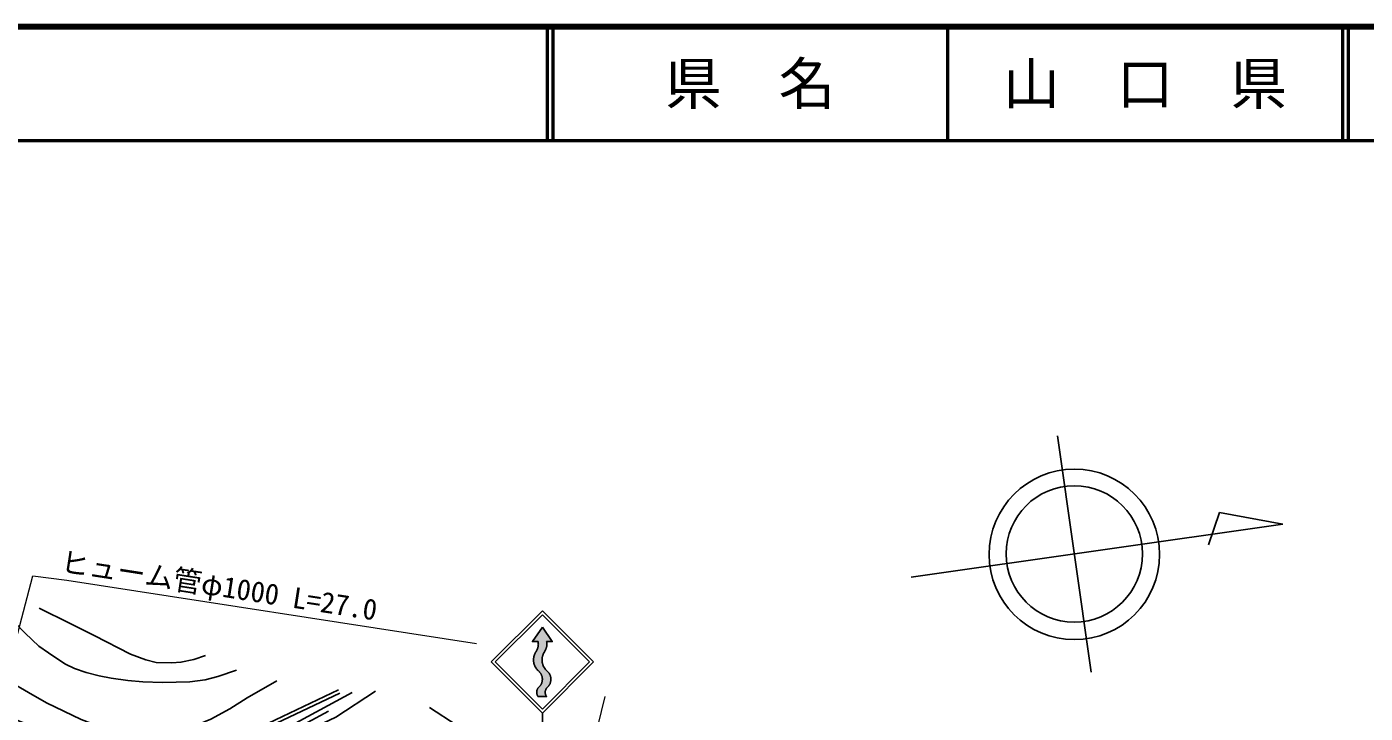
# Model space of a CAD drawing. Units: millimetres at full size, sheet at 1:1000; details may follow other scales. Extents: x 40000 to 680000, y 20000 to 380000.
# Drawn here: x 251960 to 369752, y 319612 to 380000 of the extents above; entities that cross this region are included whole.
import ezdxf
from ezdxf.enums import TextEntityAlignment as Align

# ---------------------------------------------------------------- set-up
doc = ezdxf.new("R2010")
doc.units = ezdxf.units.MM
doc.header["$LTSCALE"] = 1000
for name, color, linetype, lineweight in [('M-BGD', 7, 'Continuous', 25), ('M-BMK-SRVR', 3, 'Continuous', 25), ('M-STR-HTXT', 7, 'Continuous', 13), ('M-STR-STRC', 7, 'Continuous', 25), ('M-TTL', 2, 'Continuous', 140), ('M-TTL-LINE', 7, 'Continuous', 50)]:
    doc.layers.add(name, color=color, linetype=linetype, lineweight=lineweight)
doc.layers.add('M-TTL-TXT', color=7, linetype='Continuous')
doc.styles.add('ＭＳ ゴシック', font='')
doc.styles.get('ＭＳ ゴシック').set_extended_font_data('MS Gothic')

msp = doc.modelspace()

# ---------------------------------------------------------------- hatches: boundary and pattern name
at = {"layer": 'M-STR-STRC'}
msp.add_hatch(color=256, dxfattribs=at).paths.add_polyline_path([(297307, 324273), (297307, 324325), (297309, 324376), (297312, 324427), (297318, 324478), (297326, 324529), (297336, 324579), (297348, 324629), (297362, 324678), (297378, 324727), (297395, 324775), (297415, 324822), (297436, 324869), (297460, 324915), (297484, 324959), (297511, 325003), (297522, 325020), (297548, 325059), (297572, 325099), (297594, 325140), (297615, 325182), (297635, 325225), (297652, 325268), (297668, 325312), (297682, 325357), (297694, 325402), (297705, 325448), (297714, 325494), (297721, 325541), (297726, 325587), (297729, 325634), (297731, 325681), (297730, 325728), (297728, 325774), (297724, 325821), (297718, 325868), (297710, 325914), (297709, 325919), (298209, 325919), (297334, 327169), (296459, 325919), (296959, 325919), (296967, 325873), (296973, 325826), (296978, 325780), (296980, 325733), (296981, 325686), (296979, 325639), (296976, 325592), (296971, 325546), (296965, 325499), (296956, 325453), (296946, 325408), (296934, 325362), (296920, 325318), (296904, 325273), (296887, 325230), (296868, 325187), (296847, 325145), (296824, 325104), (296800, 325063), (296775, 325024), (296772, 325020), (296744, 324976), (296719, 324932), (296695, 324887), (296673, 324840), (296653, 324793), (296634, 324745), (296618, 324697), (296603, 324648), (296591, 324598), (296580, 324548), (296571, 324497), (296565, 324446), (296560, 324395), (296557, 324344), (296556, 324293), (296558, 324242), (296561, 324191), (296566, 324140), (296574, 324089), (296583, 324038), (296594, 323988), (296608, 323939), (296623, 323890), (296640, 323842), (296659, 323794), (296680, 323747), (296703, 323701), (296727, 323656), (296753, 323612), (296781, 323569), (296811, 323527), (296842, 323486), (296875, 323447), (296909, 323409), (296945, 323372), (296959, 323358), (296989, 323334), (297017, 323310), (297045, 323284), (297071, 323257), (297097, 323229), (297121, 323200), (297144, 323170), (297166, 323139), (297187, 323108), (297206, 323075), (297225, 323042), (297241, 323008), (297257, 322974), (297271, 322939), (297284, 322903), (297295, 322867), (297305, 322831), (297314, 322794), (297321, 322757), (297326, 322720), (297331, 322682), (297333, 322644), (297334, 322607), (297334, 322569), (297332, 322531), (297329, 322493), (297324, 322456), (297318, 322419), (297310, 322382), (297301, 322345), (297291, 322309), (297279, 322273), (297265, 322238), (297251, 322203), (297234, 322169), (297217, 322135), (297198, 322102), (297178, 322070), (297157, 322039), (297135, 322009), (297111, 321979), (297086, 321951), (297060, 321923), (297033, 321897), (297005, 321871), (296977, 321847), (296959, 321833), (296945, 321812), (296931, 321791), (296918, 321769), (296906, 321746), (296895, 321724), (296885, 321700), (296876, 321676), (296867, 321652), (296860, 321628), (296854, 321603), (296848, 321578), (296844, 321553), (296840, 321528), (296838, 321503), (296836, 321477), (296836, 321452), (296836, 321426), (296838, 321401), (296840, 321375), (296844, 321350), (296848, 321325), (296854, 321300), (296860, 321276), (296868, 321251), (296876, 321227), (296885, 321203), (296896, 321180), (296907, 321157), (296919, 321135), (296932, 321113), (296945, 321091), (296959, 321071), (297709, 321071), (297695, 321091), (297682, 321111), (297669, 321132), (297657, 321153), (297646, 321175), (297636, 321197), (297627, 321219), (297619, 321242), (297611, 321265), (297605, 321288), (297599, 321312), (297594, 321336), (297591, 321360), (297588, 321384), (297586, 321408), (297585, 321432), (297585, 321456), (297586, 321481), (297588, 321505), (297591, 321529), (297595, 321553), (297600, 321577), (297605, 321600), (297612, 321624), (297620, 321647), (297628, 321669), (297637, 321692), (297647, 321714), (297659, 321735), (297670, 321757), (297683, 321777), (297697, 321797), (297710, 321815), (297740, 321840), (297768, 321865), (297796, 321892), (297823, 321920), (297849, 321948), (297873, 321978), (297896, 322009), (297918, 322040), (297939, 322073), (297959, 322106), (297977, 322140), (297994, 322175), (298009, 322210), (298023, 322246), (298036, 322282), (298047, 322319), (298057, 322356), (298065, 322394), (298072, 322432), (298077, 322470), (298081, 322508), (298084, 322547), (298084, 322585), (298084, 322624), (298081, 322662), (298078, 322701), (298073, 322739), (298066, 322777), (298058, 322815), (298048, 322852), (298037, 322889), (298024, 322925), (298010, 322961), (297995, 322996), (297978, 323031), (297960, 323065), (297940, 323098), (297920, 323131), (297898, 323162), (297874, 323193), (297850, 323223), (297824, 323252), (297798, 323280), (297770, 323306), (297741, 323332), (297712, 323357), (297709, 323359), (297672, 323395), (297637, 323433), (297604, 323471), (297572, 323512), (297542, 323553), (297514, 323596), (297487, 323639), (297462, 323684), (297438, 323730), (297417, 323776), (297397, 323823), (297379, 323872), (297363, 323920), (297349, 323970), (297337, 324019), (297327, 324070), (297319, 324120), (297313, 324171), (297309, 324222)])

# ---------------------------------------------------------------- linework, layer by layer
at = {"layer": 'M-BGD'}
msp.add_line((278523, 319796), (276671, 318805), dxfattribs=at)
for points in [[(240834, 332712), (242413, 329372), (243706, 325964), (245033, 321936), (246219, 320833), (247537, 319883), (249340, 318728), (250604, 318005), (252407, 317196), (255460, 316049), (257434, 315507), (259408, 315073), (260611, 314889), (262551, 314809), (264659, 314975), (266807, 315248), (269051, 315788), (271442, 316650), (274583, 318189), (280584, 321434)], [(242051, 332338), (243066, 329317), (244477, 325778), (246058, 322123), (248693, 319745), (250627, 318876), (252945, 317931), (255195, 317162), (256984, 316717), (258872, 316358), (261078, 316092), (262584, 315988), (264188, 315982), (267148, 316257), (268439, 316551), (270326, 317220), (271944, 317794), (273371, 318458), (279522, 321387)], [(242335, 332434), (243347, 329420), (244754, 325893), (246307, 322302), (248859, 320000), (250745, 319152), (253050, 318212), (255280, 317450), (257049, 317010), (258918, 316655), (261107, 316391), (262595, 316288), (264175, 316282), (267101, 316554), (268355, 316839), (270226, 317503), (271830, 318072), (273244, 318729), (279393, 321658)], [(245602, 331229), (246606, 328221), (247364, 326295), (247842, 325166), (248310, 324359), (249101, 323500), (249621, 323062), (250507, 322387), (252106, 321433), (253700, 320537), (256756, 319070), (259057, 318174), (260573, 317753), (261670, 317621), (262847, 317640), (263860, 317764), (265013, 318017), (266811, 318539), (268170, 319094), (269830, 320005), (271356, 320952), (273956, 322473)], [(248511, 330692), (249584, 329271), (250878, 327618), (251805, 326656), (253027, 325503), (253882, 324915), (254608, 324419), (255369, 323917), (256152, 323543), (257194, 323185), (258339, 322888), (259395, 322687), (260853, 322486), (262168, 322371), (263906, 322313), (266324, 322366), (267659, 322554), (268762, 322828), (270428, 323404)], [(267688, 324680), (266649, 324327), (265531, 324096), (264716, 324046), (263353, 324082), (262428, 324294), (261102, 324817), (257896, 326437), (255778, 327516), (253061, 328868)], [(282642, 321539), (279153, 319269), (275046, 317326), (267202, 311623), (284207, 311405), (293618, 308859), (291906, 314966), (291919, 316192), (289827, 318530), (287404, 320120)]]:
    msp.add_lwpolyline(points, dxfattribs=at)
at = {"layer": 'M-BMK-SRVR'}
for p, q in [((342660, 344019), (345635, 323231)), ((356916, 337277), (355964, 334431)), ((362490, 336250), (356916, 337277)), ((329793, 331571), (362490, 336250))]:
    msp.add_line(p, q, dxfattribs=at)
for centre, radius in [((344153, 333583), 7500), ((344147, 333625), 6000)]:
    msp.add_circle(centre, radius, dxfattribs=at)
at = {"layer": 'M-STR-HTXT'}
for p, q in [((245963, 306876), (252495, 331685)), ((252495, 331685), (255484, 331323)), ((255484, 331323), (291551, 325732)), ((296407, 294723), (302869, 321085))]:
    msp.add_line(p, q, dxfattribs=at)
at = {"layer": 'M-STR-STRC'}
for p, q in [((292835, 324121), (297335, 328621)), ((293189, 324121), (297335, 328267)), ((301835, 324120), (297335, 328621)), ((301482, 324120), (297335, 328267)), ((296459, 325919), (297334, 327169)), ((297334, 327169), (298209, 325919)), ((296459, 325919), (296959, 325919)), ((297709, 325919), (298209, 325919)), ((292835, 324121), (297335, 319620)), ((293189, 324121), (297335, 319974)), ((297335, 319974), (301482, 324120)), ((297335, 319620), (301835, 324120)), ((297709, 321071), (296959, 321071)), ((297335, 319620), (297335, 314707))]:
    msp.add_line(p, q, dxfattribs=at)
msp.add_lwpolyline([(297334, 327169), (296459, 325919), (296959, 325919), (296967, 325873), (296973, 325826), (296978, 325780), (296980, 325733), (296981, 325686), (296979, 325639), (296976, 325592), (296971, 325546), (296965, 325499), (296956, 325453), (296946, 325408), (296934, 325362), (296920, 325318), (296904, 325273), (296887, 325230), (296868, 325187), (296847, 325145), (296824, 325104), (296800, 325063), (296775, 325024), (296772, 325020), (296744, 324976), (296719, 324932), (296695, 324887), (296673, 324840), (296653, 324793), (296634, 324745), (296618, 324697), (296603, 324648), (296591, 324598), (296580, 324548), (296571, 324497), (296565, 324446), (296560, 324395), (296557, 324344), (296556, 324293), (296558, 324242), (296561, 324191), (296566, 324140), (296574, 324089), (296583, 324038), (296594, 323988), (296608, 323939), (296623, 323890), (296640, 323842), (296659, 323794), (296680, 323747), (296703, 323701), (296727, 323656), (296753, 323612), (296781, 323569), (296811, 323527), (296842, 323486), (296875, 323447), (296909, 323409), (296945, 323372), (296959, 323358), (296989, 323334), (297017, 323310), (297045, 323284), (297071, 323257), (297097, 323229), (297121, 323200), (297144, 323170), (297166, 323139), (297187, 323108), (297206, 323075), (297225, 323042), (297241, 323008), (297257, 322974), (297271, 322939), (297284, 322903), (297295, 322867), (297305, 322831), (297314, 322794), (297321, 322757), (297326, 322720), (297331, 322682), (297333, 322644), (297334, 322607), (297334, 322569), (297332, 322531), (297329, 322493), (297324, 322456), (297318, 322419), (297310, 322382), (297301, 322345), (297291, 322309), (297279, 322273), (297265, 322238), (297251, 322203), (297234, 322169), (297217, 322135), (297198, 322102), (297178, 322070), (297157, 322039), (297135, 322009), (297111, 321979), (297086, 321951), (297060, 321923), (297033, 321897), (297005, 321871), (296977, 321847), (296959, 321833), (296945, 321812), (296931, 321791), (296918, 321769), (296906, 321746), (296895, 321724), (296885, 321700), (296876, 321676), (296867, 321652), (296860, 321628), (296854, 321603), (296848, 321578), (296844, 321553), (296840, 321528), (296838, 321503), (296836, 321477), (296836, 321452), (296836, 321426), (296838, 321401), (296840, 321375), (296844, 321350), (296848, 321325), (296854, 321300), (296860, 321276), (296868, 321251), (296876, 321227), (296885, 321203), (296896, 321180), (296907, 321157), (296919, 321135), (296932, 321113), (296945, 321091), (296959, 321071), (297709, 321071), (297695, 321091), (297682, 321111), (297669, 321132), (297657, 321153), (297646, 321175), (297636, 321197), (297627, 321219), (297619, 321242), (297611, 321265), (297605, 321288), (297599, 321312), (297594, 321336), (297591, 321360), (297588, 321384), (297586, 321408), (297585, 321432), (297585, 321456), (297586, 321481), (297588, 321505), (297591, 321529), (297595, 321553), (297600, 321577), (297605, 321600), (297612, 321624), (297620, 321647), (297628, 321669), (297637, 321692), (297647, 321714), (297659, 321735), (297670, 321757), (297683, 321777), (297697, 321797), (297710, 321815), (297740, 321840), (297768, 321865), (297796, 321892), (297823, 321920), (297849, 321948), (297873, 321978), (297896, 322009), (297918, 322040), (297939, 322073), (297959, 322106), (297977, 322140), (297994, 322175), (298009, 322210), (298023, 322246), (298036, 322282), (298047, 322319), (298057, 322356), (298065, 322394), (298072, 322432), (298077, 322470), (298081, 322508), (298084, 322547), (298084, 322585), (298084, 322624), (298081, 322662), (298078, 322701), (298073, 322739), (298066, 322777), (298058, 322815), (298048, 322852), (298037, 322889), (298024, 322925), (298010, 322961), (297995, 322996), (297978, 323031), (297960, 323065), (297940, 323098), (297920, 323131), (297898, 323162), (297874, 323193), (297850, 323223), (297824, 323252), (297798, 323280), (297770, 323306), (297741, 323332), (297712, 323357), (297709, 323359), (297672, 323395), (297637, 323433), (297604, 323471), (297572, 323512), (297542, 323553), (297514, 323596), (297487, 323639), (297462, 323684), (297438, 323730), (297417, 323776), (297397, 323823), (297379, 323872), (297363, 323920), (297349, 323970), (297337, 324019), (297327, 324070), (297319, 324120), (297313, 324171), (297309, 324222), (297307, 324273), (297307, 324325), (297309, 324376), (297312, 324427), (297318, 324478), (297326, 324529), (297336, 324579), (297348, 324629), (297362, 324678), (297378, 324727), (297395, 324775), (297415, 324822), (297436, 324869), (297460, 324915), (297484, 324959), (297511, 325003), (297522, 325020), (297548, 325059), (297572, 325099), (297594, 325140), (297615, 325182), (297635, 325225), (297652, 325268), (297668, 325312), (297682, 325357), (297694, 325402), (297705, 325448), (297714, 325494), (297721, 325541), (297726, 325587), (297729, 325634), (297731, 325681), (297730, 325728), (297728, 325774), (297724, 325821), (297718, 325868), (297710, 325914), (297709, 325919), (298209, 325919)], close=True, dxfattribs=at)
at = {"layer": 'M-TTL'}
msp.add_line((680000, 380000), (40000, 380000), dxfattribs=at)
at = {"layer": 'M-TTL-LINE'}
for p, q in [((297750, 380000), (297750, 370000)), ((298250, 380000), (298250, 370000)), ((333000, 380000), (333000, 370000)), ((367750, 380000), (367750, 370000)), ((368250, 380000), (368250, 370000)), ((40000, 370000), (680000, 370000))]:
    msp.add_line(p, q, dxfattribs=at)

# ---------------------------------------------------------------- texts
at = {"layer": 'M-STR-HTXT', "style": 'ＭＳ ゴシック'}
msp.add_text('ヒューム管φ1000 L=27.0', height=1833, rotation=351.188, dxfattribs=at).set_placement((254772, 331527), align=Align.BOTTOM_LEFT)
at = {"layer": 'M-TTL-TXT', "style": 'ＭＳ ゴシック'}
for s, p in [('県\u3000名', (315625, 375000)), ('山\u3000口\u3000県', (350375, 375000))]:
    msp.add_text(s, height=3666, dxfattribs=at).set_placement(p, align=Align.MIDDLE_CENTER)

doc.saveas('drawing.dxf')
